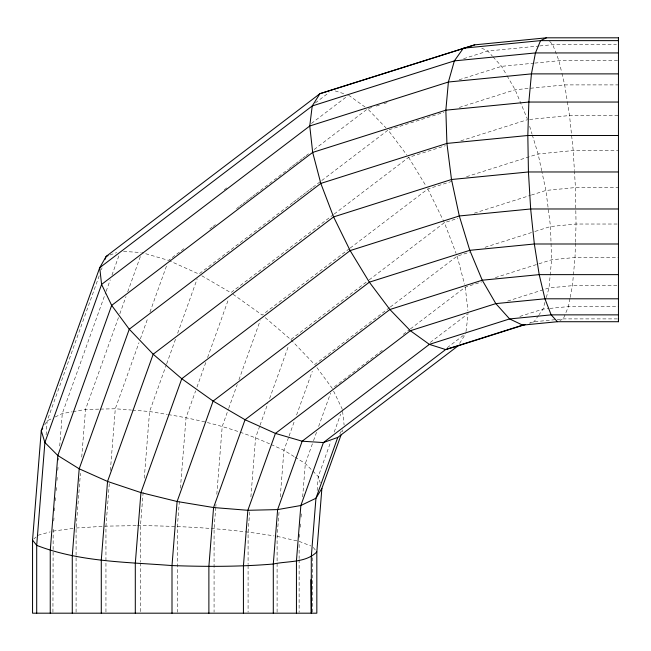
<?xml version="1.0" encoding="UTF-8"?>
<svg xmlns="http://www.w3.org/2000/svg" width="651" height="651" viewBox="0 0 651 651"><rect width="100%" height="100%" fill="white"/><g stroke="black" fill="none" stroke-linecap="round" stroke-linejoin="round"><path stroke-width="0.49" stroke-dasharray="3.25 2.44" d="M575.46 243.295L575.02 257.487L572.424 285.651L570.146 297.613M575.492 242.278L576.045 224.025L575.427 187.553L574.467 171.555M46.075 434.974L47.197 420.798L99.318 275.495M52.934 612.176L53.179 528.083M53.748 520.987L53.984 517.944M54.554 510.848L54.79 507.813M55.359 500.717L55.604 497.673M56.165 490.585L56.409 487.542M56.971 480.446L57.215 477.403M57.776 470.315L58.02 467.272M58.582 460.176L58.745 458.149M59.713 445.992L62.293 413.556L105.796 292.275M76.086 612.176L76.086 528.01L80.439 473.293M81.733 457.075L85.517 409.446L118.458 317.623M109.327 483.628L105.95 526.13L105.95 612.176M110.377 470.478L115.292 408.755L138.989 342.703M143.147 492.286L140.494 525.601L140.494 561.846M144.278 478.151L149.575 411.522L166.355 364.747M179.383 501.254L177.381 526.464L177.381 612.176M180.425 488.144L186.048 417.56L195.617 390.877M215.766 507.414L214.073 528.661L214.073 612.176M215.847 506.397L216.01 504.379M216.816 494.255L222.211 426.462L228.355 409.316M249.683 511.946L248.088 532.038L248.088 564.498M250.887 496.884L255.607 437.61L259.7 426.185M277.098 612.176L277.098 536.375L279.198 510.034M280.239 496.859L283.95 450.256L288.735 436.927M299.452 537.319L299.696 534.284M300.257 527.212L300.575 523.168M301.063 517.106L301.38 513.061M302.666 496.892L305.327 463.536L313.172 441.655M317.143 490.561L318.266 476.54L330.822 441.533M465.994 331.595L468.093 314.571M569.95 298.614L568.429 306.588L563.31 318.892L559.95 320.504M544.944 302.357L543.048 309.079L539.109 314.628M546.303 297.548L549.013 287.937L551.56 259.782L550.502 226.532L545.912 190.45L541.901 171.726M101.377 269.758L102.061 267.846M106.146 291.322L110.255 279.865M111.964 275.088L119.157 255.037M119.833 313.798L126.009 296.579M127.726 291.794L140.421 256.404M140.364 338.87L147.915 317.81M149.974 312.065L166.461 266.113M166.697 363.787L175.607 338.968M177.658 333.239L197.18 278.823M196.984 387.06L205.879 362.281M207.588 357.513L228.444 299.379M228.696 408.364L237.241 384.562M238.95 379.802L260.123 320.756M260.042 425.233L267.895 403.343M269.604 398.583L288.385 346.226M289.077 435.975L294.879 419.789M296.587 415.029L312.301 371.233M313.513 440.703L316.581 432.142M318.632 426.429L330.578 393.139M334.215 432.069L340.66 414.093M342.198 431.743L342.882 429.855M339.765 433.924L342.247 429.57M44.724 424.908L47.197 420.798L51.641 418.666M459.59 343.411L465.237 334.419M538.548 315.418L534.048 321.765L530.199 322.986M33.933 538.89L36.008 537.067M315.344 102.939L329.089 92.475M224.188 189.864L228.224 186.788M311.43 123.462L347.78 95.795M183.899 248.666L168.519 260.367L141.788 252.58M209.793 228.957L212.226 227.101M213.032 226.491L215.457 224.644M236.5 208.629L238.933 206.774M239.739 206.164L242.164 204.316M242.978 203.698L245.403 201.851M246.216 201.232L248.641 199.385M249.447 198.767L251.88 196.919M252.686 196.309L255.119 194.462M255.924 193.843L288.295 169.203M289.109 168.585L291.534 166.737M292.348 166.127L294.773 164.272M295.578 163.661L298.817 161.196M299.631 160.577L302.056 158.73M302.87 158.112L305.295 156.264M306.1 155.654L308.533 153.807M314.197 149.494L367.612 108.839L385.97 127.856M292.681 202.673L198.889 274.055L169.439 260.782M293.487 202.054L295.912 200.207M296.726 199.588L299.151 197.749M299.956 197.131L302.381 195.284M303.187 194.665L305.62 192.826M306.426 192.208L308.851 190.361M309.656 189.75L312.081 187.903M312.895 187.285L320.976 181.133M321.789 180.514L388.086 130.054L406.81 154.971M333.467 214.586L230.836 292.706L199.751 274.559M334.272 213.976L408.625 157.387L445.39 145.726M349.441 248.625L262.174 315.043L231.658 293.292M350.254 248.007L427.821 188.969L453.942 180.685M265.185 317.623L290.777 339.562L368.385 280.491M369.19 279.873L444.373 222.65L457.913 218.362M389.542 307.597L314.685 364.568L290.777 339.562M390.348 306.987L457.148 256.144L469.664 252.173M382.259 350.344L332.279 388.378L315.271 365.366M403.213 334.394L409.666 329.479M410.472 328.869L465.286 287.148L481.764 281.924M430.295 342.426L468.215 313.57M447.237 347.683L465.75 333.597M55.189 416.965L62.293 413.556L71.976 411.847M110.003 254.997L116.7 252.588M463.626 58.696L487.794 51.03L538.735 46.034M368.572 108.53L372.429 107.309M376.286 106.089L380.143 104.86M383.992 103.639L387.85 102.419M459.167 79.796L501.571 66.345L533.771 63.188M389.046 129.752L443.917 112.346M459.321 107.456L515.153 89.748L564.669 84.899L618.45 84.899M460.867 140.819L527.619 119.646M466.523 176.698L538.108 153.986L573.205 150.552L618.45 150.552M474.351 213.146L530.443 195.357M531.403 195.048L545.912 190.45L575.427 187.553L618.45 187.553M485.06 247.29L534.137 231.723M535.106 231.414L550.502 226.532L576.045 224.025L618.45 224.025M495.338 277.619L537.986 264.086M538.955 263.785L551.56 259.782L575.02 257.487L618.45 257.487M507.658 301.063L549.013 287.937L572.424 285.651L618.45 285.651M519.856 316.435L543.048 309.079L548.907 308.509M529.304 323.165L534.048 321.765L556.247 319.584M38.092 535.244L50.151 531.891M72.945 411.676L85.517 409.446L99.416 409.129M52.934 531.118L73.067 528.417M539.736 45.936L552.723 44.667L616.424 44.667M534.78 63.09L558.932 60.73L618.45 60.73M529.613 119.45L569.535 115.536L618.45 115.536M549.883 308.411L568.429 306.588L618.45 306.588M557.256 319.486L563.31 318.892L618.45 318.892M76.086 528.01L105.95 526.13L136.433 525.658M100.409 409.105L115.292 408.755L131.429 410.057M137.451 525.65L140.494 525.601C185.177 526.211 229.966 528.588 274.095 535.928M123.568 251.408L140.779 252.515M132.438 410.138L149.575 411.522L167.323 414.459M168.308 414.622C203.25 420.286 237.949 429.465 270.238 444.137M277.098 536.375L297.214 540.932M335.192 90.928L344.761 93.964M299.126 541.363L310.877 545.961M271.15 444.543L283.95 450.256L294.211 456.628M481.716 48.141L487.794 51.03L492.384 56.132M295.066 457.157L305.327 463.536L312.13 470.38M348.594 95.184L365.235 107.13M312.814 471.064L318.266 476.54L320.211 482.912M549.582 41.241L552.723 44.667L558.932 60.73L561.683 72.326M493.043 56.865L501.571 66.345L506.6 75.011M313.269 547.418L315.645 550.429M408.625 157.387L426.267 186.406M507.105 75.882L515.153 89.748L527.229 118.71M427.821 188.969L444.373 222.65L456.091 253.353M333.597 391.113L342.361 409.357M529.654 126.318L531.989 133.951M532.282 134.912L538.108 153.986L541.689 170.741M457.148 256.144L464.521 284.243M561.919 73.294L564.669 84.899L567.184 100.71M567.338 101.702L569.535 115.536L573.205 150.552L574.41 170.554M465.286 287.148L467.89 310.633M342.581 411.326L344.119 425.103M312.683 557.752L312.683 612.176M299.126 544.399L299.126 558.558M299.126 559.567L299.126 612.176M248.088 565.516L248.088 612.176M140.494 562.846L140.494 612.176"/><path stroke-width="0.98" d="M296.441 613.185L296.441 560.918L300.852 505.502L323.425 442.566L445.642 349.546L522.647 325.118L557.419 321.716L618.45 321.716L618.45 37.815L546.449 37.815L474.758 44.838L319.918 93.695L106.178 256.372L99.717 267.699L41.257 430.677L32.55 540.11L32.55 613.185L316.825 613.185L316.825 551.934L321.887 488.38L341.189 434.575M105.153 259.244L106.178 256.372L108.09 255.688M525.39 324.507L458.052 345.868L337.771 437.407L315.947 498.259L311.292 556.792L311.292 613.185L310.861 579.675M42.746 428.203L41.257 430.677L44.886 442.517L36.7 545.367L36.7 613.185M321.887 488.38L315.947 498.259L300.852 505.502L277.627 509.603L247.852 510.294L213.569 507.536L177.105 501.498L140.933 492.595L107.545 481.447L79.194 468.801L57.825 455.521L44.886 442.517L101.597 284.422L99.717 267.699L312.22 105.967L454.365 60.877L535.439 52.934L618.45 52.934M316.825 551.934C305.669 563.115 287.636 560.82 273.298 564.026C239.601 566.826 205.765 566.752 172.002 565.573C126.725 562.033 79.552 562.025 36.7 545.367L32.55 540.11M546.449 37.815L540.558 40.631L463.357 48.198L454.365 60.877L448.393 82.018L445.854 110.174L446.912 143.423L451.501 179.513L459.305 215.969L469.794 250.318L482.253 280.207L495.834 303.61L509.611 318.933L522.647 325.118L524.551 324.564M337.771 437.407L323.425 442.566L302.162 441.207L275.438 433.411L245.061 419.732L213.121 401.081L181.775 378.736L153.18 354.225L129.264 329.211L111.671 305.4L101.597 284.422L309.754 125.993L448.393 82.018L531.444 73.88L618.45 73.88M474.758 44.838L319.918 93.695L312.22 105.967L309.754 125.993L312.683 152.415L320.813 183.419L333.589 216.913L350.14 250.594L369.345 282.176L389.884 309.51L410.358 330.724L429.375 344.379L445.642 349.546L458.052 345.868M618.45 102.044L528.848 102.044L445.854 110.174L312.683 152.415L111.671 305.4L57.825 455.521L50.249 550.681L50.249 613.185M618.45 135.498L527.823 135.498L446.912 143.423L320.813 183.419L129.264 329.211L79.194 468.801L72.277 555.669L72.277 613.185M618.45 171.97L528.441 171.97L451.501 179.513L333.589 216.913L153.18 354.225L107.545 481.447L101.287 559.998L101.287 613.185M618.45 208.979L530.663 208.979L459.305 215.969L350.14 250.594L181.775 378.736L140.933 492.595L135.302 563.375L135.302 613.185M618.45 243.995L534.333 243.995L469.794 250.318L369.345 282.176L213.121 401.081L177.105 501.498L172.002 565.573L172.002 613.185M618.45 274.632L539.207 274.632L482.253 280.207L389.884 309.51L245.061 419.732L213.569 507.536L208.881 566.443L208.881 613.185M618.45 298.801L544.936 298.801L495.834 303.61L410.358 330.724L275.438 433.411L247.852 510.294L243.425 565.914L243.425 613.185M618.45 314.864L551.153 314.864L509.611 318.933L429.375 344.379L302.162 441.207L277.627 509.603L273.298 564.026L273.298 613.185M557.419 321.716L551.153 314.864L544.936 298.801L539.207 274.632L534.333 243.995L530.663 208.979L528.441 171.97L527.823 135.498L528.848 102.044L531.444 73.88L535.439 52.934L540.558 40.631L618.45 40.631L618.45 37.815M618.45 318.892L618.45 321.716"/></g></svg>
